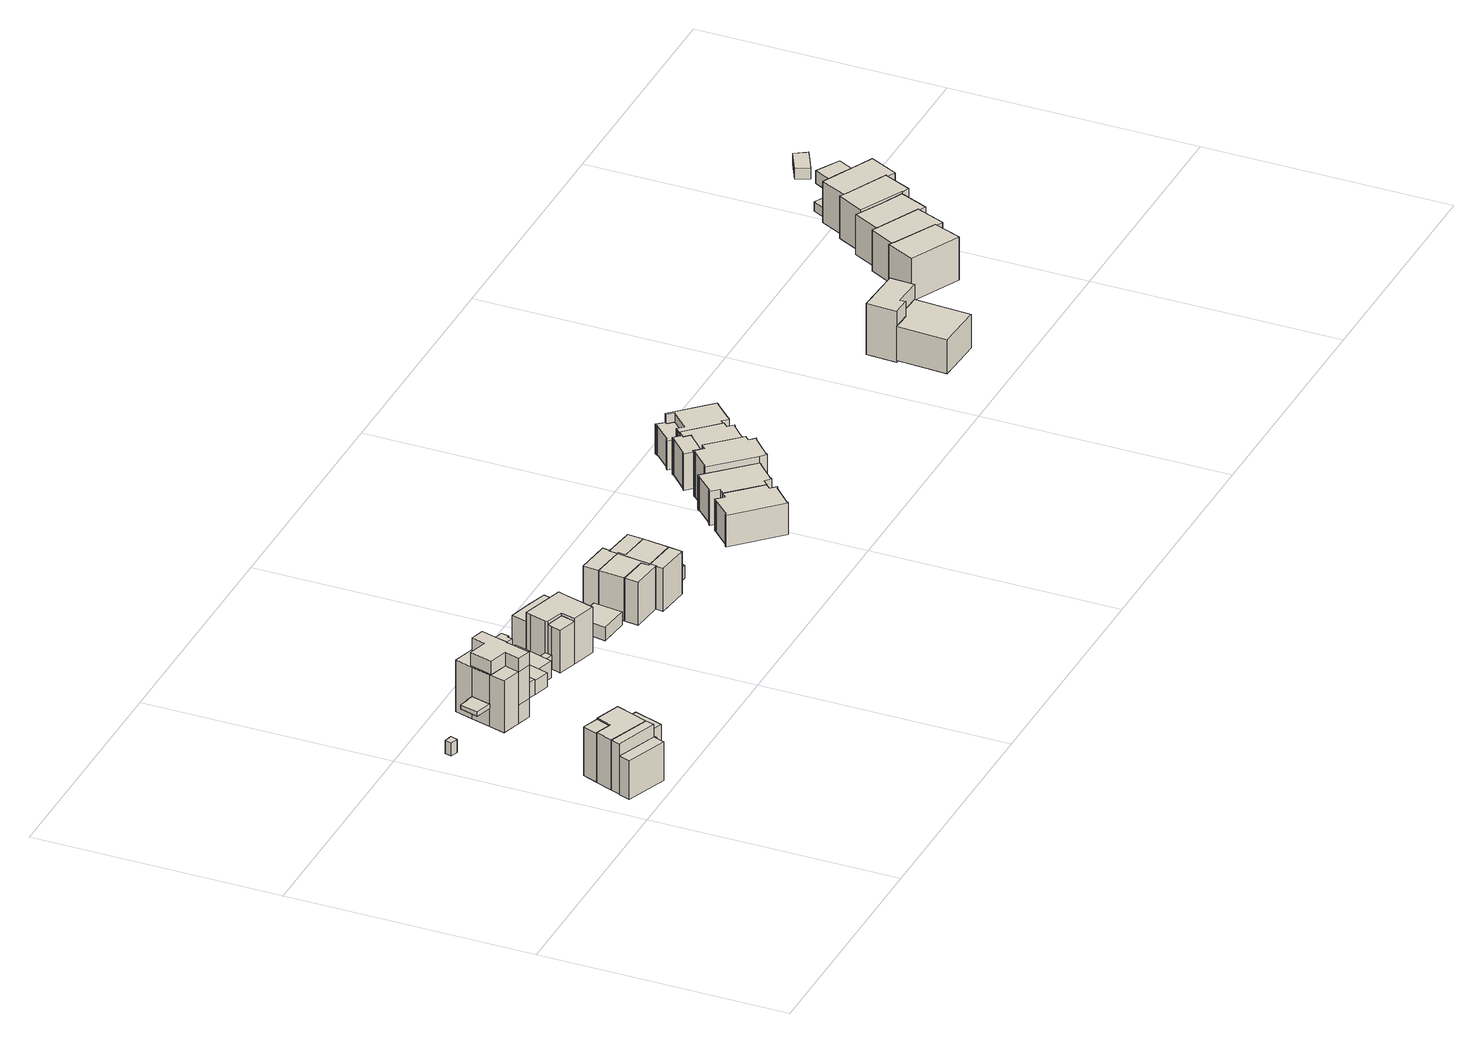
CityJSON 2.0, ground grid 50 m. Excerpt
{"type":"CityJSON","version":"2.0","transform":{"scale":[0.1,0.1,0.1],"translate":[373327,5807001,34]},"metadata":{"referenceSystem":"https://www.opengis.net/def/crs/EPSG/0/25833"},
"CityObjects":{
"building1":{"type":"Building","attributes":{"Gemeindeschluessel":"11000006","function":"31001_1010"},"address":[{"country":"Germany","locality":"Berlin","thoroughfareNumber":"17","thoroughfareName":"Via Tilia"}],"children":["building1-1","building1-2","building1-3","building1-4"]},
"building1-1":{"type":"BuildingPart","attributes":{"BezugspunktDach":"2200","measuredHeight":10.65,"storeysAboveGround":3},"parents":["building1"],"geometry":[{"type":"MultiSurface","lod":"1","boundaries":[[[0,1,2,3,4,5]],[[6,7,8,9,10,11]],[[6,11,5,4]],[[12,13,4,3]],[[7,6,14,15]],[[16,12,15,17,18,8,7,3,2]],[[9,8,2,1]],[[10,9,1,0]],[[15,14,13,12]],[[18,17,15,12,16]],[[10,0,5,11]]]}]},
"building1-2":{"type":"BuildingPart","attributes":{"BezugspunktDach":"2200","measuredHeight":10.72,"storeysAboveGround":3},"parents":["building1"],"geometry":[{"type":"MultiSurface","lod":"1","boundaries":[[[19,0,5,20]],[[11,10,21,22]],[[11,22,20,5]],[[10,11,10,23]],[[21,10,0,19]],[[22,24,25,19,20]],[[23,10,11,5,0]],[[21,26,25,24,22]]]}]},
"building1-3":{"type":"BuildingPart","attributes":{"BezugspunktDach":"2200","measuredHeight":8.2,"storeysAboveGround":3},"parents":["building1"],"geometry":[{"type":"Solid","lod":"1","boundaries":[[[[27,25,24,28]],[[29,30,31,32]],[[29,32,28,24]],[[30,29,24,22,21,25]],[[31,30,25,27]],[[32,31,27,28]],[[25,21,22,24]]]]}]},
"building1-4":{"type":"BuildingPart","attributes":{"BezugspunktDach":"2200","measuredHeight":10.37,"storeysAboveGround":3},"parents":["building1"],"geometry":[{"type":"Solid","lod":"1","boundaries":[[[[12,16,33,13]],[[34,17,15,14]],[[34,14,13,33]],[[17,34,33,16]],[[17,16,12,15]],[[14,15,12,13]]]]}]},
"building2":{"type":"Building","attributes":{"Gemeindeschluessel":"11000006","BezugspunktDach":"2200","function":"51009_1610","measuredHeight":2.81,"storeysAboveGround":0},"address":[{"country":"Germany","locality":"Berlin"}],"geometry":[{"type":"Solid","lod":"1","boundaries":[[[[35,36,37,38]],[[39,40,41,42]],[[39,42,38,37]],[[40,39,37,36]],[[41,40,36,35]],[[42,41,35,38]]]]}]},
"building3":{"type":"Building","attributes":{"Gemeindeschluessel":"11000006","BezugspunktDach":"2200","function":"31001_2463","measuredHeight":3.84,"storeysAboveGround":1},"address":[{"country":"Germany","locality":"Berlin","thoroughfareNumber":"17 (1)","thoroughfareName":"Via Tilia"}],"geometry":[{"type":"Solid","lod":"1","boundaries":[[[[43,44,45,46,47]],[[48,49,50,51,52]],[[48,52,47,46]],[[49,48,46,45]],[[50,49,45,44]],[[51,50,44,43]],[[52,51,43,47]]]]}]},
"building4":{"type":"Building","attributes":{"Gemeindeschluessel":"11000006","BezugspunktDach":"2200","function":"31001_2463","measuredHeight":3.76,"storeysAboveGround":1},"address":[{"country":"Germany","locality":"Berlin","thoroughfareNumber":"16 (1)","thoroughfareName":"Via Tilia"}],"geometry":[{"type":"Solid","lod":"1","boundaries":[[[[53,54,55,45,44]],[[49,56,57,58,50]],[[49,50,44,45]],[[56,49,45,55]],[[57,56,55,54]],[[58,57,54,53]],[[50,58,53,44]]]]}]},
"building5":{"type":"Building","attributes":{"Gemeindeschluessel":"11000006","function":"31001_1010"},"address":[{"country":"Germany","locality":"Berlin","thoroughfareNumber":"11","thoroughfareName":"Via Tilia"}],"children":["building5-1","building5-2","building5-3","building5-4"]},
"building5-1":{"type":"BuildingPart","attributes":{"BezugspunktDach":"2200","measuredHeight":9.98,"storeysAboveGround":3},"parents":["building5"],"geometry":[{"type":"MultiSurface","lod":"1","boundaries":[[[59,60,61,62,63,64,65,66,67,68,69]],[[70,71,72,73,74,75,76,77,78,79,80]],[[81,82,83,69,68]],[[84,81,70,68,67]],[[85,84,67,66]],[[86,85,72,66,65]],[[74,87,86,73,65,64]],[[75,74,88,89]],[[76,75,63,62]],[[90,91,76,62,61]],[[92,90,61,60]],[[79,93,92,60,59]],[[82,93,79,59,69]],[[70,80,83,82,81]],[[94,71,70,81,84]],[[95,72,71,96,84,85]],[[73,72,85,86]],[[73,86,87,74]],[[89,88,64,63]],[[77,76,91,90]],[[78,77,90,92]],[[78,92,93,79]],[[80,79,93,82]]]}]},
"building5-2":{"type":"BuildingPart","attributes":{"BezugspunktDach":"2200","measuredHeight":11.04,"storeysAboveGround":3},"parents":["building5"],"geometry":[{"type":"MultiSurface","lod":"1","boundaries":[[[90,97,91,90,92,93,82,81,84,85,86,87,98,99,100,101,102]],[[103,104,105,106,107,108,109,110,111,112,113,114,115,116,117,115,118]],[[103,118,102,101]],[[104,103,119,120,121,122,123,101,100]],[[105,104,100,99]],[[106,105,99,98]],[[107,106,98,87]],[[108,107,87,74,73]],[[109,108,86,73,72]],[[110,109,124,72,71,84]],[[111,110,125,71,70]],[[112,111,70,80]],[[113,112,80,79,126]],[[114,113,127,79,78]],[[115,114,78,77]],[[116,115,77,76,91]],[[117,116,91,97]],[[115,117,97,90]],[[118,115,90,102]],[[123,122,121,120,119]],[[73,74,87,86]],[[72,73,86,85]],[[85,84,71,72,124]],[[70,71,125,84,81]],[[80,70,81,82]],[[126,79,80,82,93]],[[128,78,79,127,93,92]],[[77,78,92,90]],[[90,91,76,77]]]}]},
"building5-3":{"type":"BuildingPart","attributes":{"BezugspunktDach":"2200","measuredHeight":9.79,"storeysAboveGround":3},"parents":["building5"],"geometry":[{"type":"MultiSurface","lod":"1","boundaries":[[[129,130,131,132,133,134,64,63]],[[88,135,136,137,138,139,140,89]],[[135,88,64,134]],[[136,135,134,133]],[[137,136,133,132]],[[138,137,132,131]],[[139,138,131,130]],[[140,139,130,129]],[[89,140,129,63]],[[89,141,63,64,88]]]}]},
"building5-4":{"type":"BuildingPart","attributes":{"BezugspunktDach":"2200","measuredHeight":0.839,"storeysAboveGround":3},"parents":["building5"],"geometry":[{"type":"Solid","lod":"1","boundaries":[[[[123,122,142,143,144,145]],[[146,147,148,121,120,149]],[[146,149,145,144]],[[147,146,144,143]],[[148,147,143,142]],[[121,148,142,122]],[[149,120,123,145]],[[120,121,122,123]]]]}]},
"building6":{"type":"Building","attributes":{"Gemeindeschluessel":"11000006","BezugspunktDach":"2200","function":"51009_1610","measuredHeight":3.27,"storeysAboveGround":0},"address":[{"country":"Germany","locality":"Berlin"}],"geometry":[{"type":"Solid","lod":"1","boundaries":[[[[150,151,152,153]],[[89,140,154,155]],[[89,155,153,152]],[[140,89,152,151]],[[154,140,151,150]],[[155,154,150,153]]]]}]},
"building7":{"type":"Building","attributes":{"Gemeindeschluessel":"11000006","BezugspunktDach":"2200","function":"31001_2463","measuredHeight":2.92,"storeysAboveGround":1},"address":[{"country":"Germany","locality":"Berlin","thoroughfareNumber":"11 (1)","thoroughfareName":"Via Tilia"}],"geometry":[{"type":"Solid","lod":"1","boundaries":[[[[156,157,158,159,160,161,162,163]],[[140,139,138,137,164,165,166,154]],[[140,154,163,162]],[[139,140,162,161]],[[138,139,161,160]],[[137,138,160,159]],[[164,137,159,158]],[[165,164,158,157]],[[166,165,157,156]],[[154,166,156,163]]]]}]},
"building8":{"type":"Building","attributes":{"Gemeindeschluessel":"11000006","BezugspunktDach":"2200","function":"31001_2463","measuredHeight":3.52,"storeysAboveGround":1},"address":[{"country":"Germany","locality":"Berlin","thoroughfareNumber":"12 (1)","thoroughfareName":"Via Tilia"}],"geometry":[{"type":"Solid","lod":"1","boundaries":[[[[167,168,169,170,171,172,173,174,158,157]],[[175,176,177,178,179,180,181,182,183,184]],[[175,184,157,158]],[[176,175,158,174]],[[177,176,174,173]],[[178,177,173,172]],[[179,178,172,171]],[[180,179,171,170]],[[181,180,170,169]],[[182,181,169,168]],[[183,182,168,167]],[[184,183,167,157]]]]}]},
"building9":{"type":"Building","attributes":{"Gemeindeschluessel":"11000006","BezugspunktDach":"2200","function":"51009_1610","measuredHeight":2.86,"storeysAboveGround":0},"address":[{"country":"Germany","locality":"Berlin"}],"geometry":[{"type":"Solid","lod":"1","boundaries":[[[[185,186,187,169,168]],[[188,189,190,191,192]],[[188,192,168,169]],[[189,188,169,187]],[[190,189,187,186]],[[191,190,186,185]],[[192,191,185,168]]]]}]},
"building10":{"type":"Building","attributes":{"Gemeindeschluessel":"11000006","function":"31001_1010"},"address":[{"country":"Germany","locality":"Berlin","thoroughfareNumber":"12","thoroughfareName":"Via Tilia"}],"children":["building10-1","building10-2","building10-3"]},
"building10-1":{"type":"BuildingPart","attributes":{"BezugspunktDach":"2200","measuredHeight":9.69,"storeysAboveGround":3},"parents":["building10"],"geometry":[{"type":"MultiSurface","lod":"1","boundaries":[[[193,194,195,196,197,198,199,200,201]],[[189,202,203,204,205,206,207,208,190]],[[189,190,201,200]],[[202,189,200,199]],[[203,202,199,198]],[[209,210,203,198,197]],[[205,204,197,196]],[[206,205,196,195]],[[207,206,195,194]],[[208,207,208,211,212,194,193]],[[213,214,211,208,190,208,193,201]],[[204,203,210,209]],[[212,211,208,207]],[[190,208,211,214,213]]]}]},
"building10-2":{"type":"BuildingPart","attributes":{"BezugspunktDach":"2200","measuredHeight":9.15,"storeysAboveGround":3},"parents":["building10"],"geometry":[{"type":"Solid","lod":"1","boundaries":[[[[212,211,214,215,216]],[[191,190,208,207,217]],[[191,217,216,215]],[[190,191,215,214]],[[217,207,212,216]],[[208,190,214,211]],[[207,208,211,212]]]]}]},
"building10-3":{"type":"BuildingPart","attributes":{"BezugspunktDach":"2200","measuredHeight":9.84,"storeysAboveGround":3},"parents":["building10"],"geometry":[{"type":"MultiSurface","lod":"1","boundaries":[[[209,218,219,220,210]],[[221,222,223,224,225]],[[221,225,210,220]],[[222,221,220,219]],[[223,222,219,218]],[[224,223,218,209]],[[225,224,204,203]],[[203,204,209,210]]]}]},
"building11":{"type":"Building","attributes":{"Gemeindeschluessel":"11000006","BezugspunktDach":"2200","function":"31001_2463","measuredHeight":2.84,"storeysAboveGround":1},"address":[{"country":"Germany","locality":"Berlin","thoroughfareNumber":"13 (1)","thoroughfareName":"Via Tilia"}],"geometry":[{"type":"Solid","lod":"1","boundaries":[[[[226,227,228,229]],[[230,231,232,233]],[[230,233,229,228]],[[231,230,228,227]],[[232,231,227,226]],[[233,232,226,229]]]]}]},
"building12":{"type":"Building","attributes":{"Gemeindeschluessel":"11000006","function":"31001_1010"},"address":[{"country":"Germany","locality":"Berlin","thoroughfareNumber":"13","thoroughfareName":"Via Tilia"}],"children":["building12-1","building12-2","building12-3"]},
"building12-1":{"type":"BuildingPart","attributes":{"BezugspunktDach":"2200","measuredHeight":9.03,"storeysAboveGround":3},"parents":["building12"],"geometry":[{"type":"Solid","lod":"1","boundaries":[[[[234,235,236,237,238,239]],[[240,241,242,243,244,245]],[[240,245,239,238]],[[242,241,237,236]],[[241,240,238,237]],[[243,242,236,235]],[[243,235,234,244]],[[245,244,234,239]]]]}]},
"building12-2":{"type":"BuildingPart","attributes":{"BezugspunktDach":"2200","measuredHeight":9.08,"storeysAboveGround":3},"parents":["building12"],"geometry":[{"type":"Solid","lod":"1","boundaries":[[[[246,247,236,235,234,239,248]],[[245,244,243,242,249,250,251]],[[245,251,248,239]],[[244,234,244,243]],[[249,242,236,247]],[[250,249,247,246]],[[251,250,246,248]],[[244,245,239,234]],[[243,244,234,235]],[[242,243,235,236]]]]}]},
"building12-3":{"type":"BuildingPart","attributes":{"BezugspunktDach":"2200","measuredHeight":10.51,"storeysAboveGround":3},"parents":["building12"],"geometry":[{"type":"MultiSurface","lod":"1","boundaries":[[[237,252,253,254,255,238]],[[256,257,258,259,260,261]],[[256,261,238,255]],[[257,256,255,254]],[[258,257,254,253]],[[259,258,253,252]],[[260,259,252,237]],[[261,260,237,241,240]],[[240,241,237,238]]]}]},
"building13":{"type":"Building","attributes":{"Gemeindeschluessel":"11000006","function":"31001_1010"},"address":[{"country":"Germany","locality":"Berlin","thoroughfareNumber":"14","thoroughfareName":"Via Tilia"}],"children":["building13-1","building13-2","building13-3"]},
"building13-1":{"type":"BuildingPart","attributes":{"BezugspunktDach":"2200","measuredHeight":9.03,"storeysAboveGround":3},"parents":["building13"],"geometry":[{"type":"Solid","lod":"1","boundaries":[[[[262,263,264,265,237,236]],[[241,266,267,268,269,242]],[[241,242,236,237]],[[269,268,263,262]],[[266,241,237,265]],[[266,265,264,267]],[[267,264,263,268]],[[269,262,236,242]]]]}]},
"building13-2":{"type":"BuildingPart","attributes":{"BezugspunktDach":"2200","measuredHeight":9.39,"storeysAboveGround":3},"parents":["building13"],"geometry":[{"type":"MultiSurface","lod":"1","boundaries":[[[265,264,263,270,253,252,237]],[[271,272,273,274,275,276,277]],[[271,277,237,252]],[[272,271,252,253]],[[273,272,253,270]],[[274,273,270,263]],[[275,274,263,268,267]],[[276,275,267,266]],[[277,276,265,266,241]],[[267,268,263,264]],[[266,267,264,265]],[[241,266,265,237]]]}]},
"building13-3":{"type":"BuildingPart","attributes":{"BezugspunktDach":"2200","measuredHeight":9.08,"storeysAboveGround":3},"parents":["building13"],"geometry":[{"type":"Solid","lod":"1","boundaries":[[[[278,262,236,247,246,279]],[[250,249,242,269,280,281]],[[250,281,279,246]],[[249,250,246,247]],[[242,249,247,236]],[[242,236,242,269]],[[280,269,262,278]],[[281,280,278,279]],[[262,269,242,236]]]]}]},
"building14":{"type":"Building","attributes":{"Gemeindeschluessel":"11000006","BezugspunktDach":"2200","function":"31001_2463","measuredHeight":2.78,"storeysAboveGround":1},"address":[{"country":"Germany","locality":"Berlin","thoroughfareNumber":"14 (1)","thoroughfareName":"Via Tilia"}],"geometry":[{"type":"Solid","lod":"1","boundaries":[[[[282,283,284,285]],[[286,287,288,289]],[[286,289,285,284]],[[287,286,284,283]],[[288,287,283,282]],[[289,288,282,285]]]]}]},
"building15":{"type":"Building","attributes":{"Gemeindeschluessel":"11000006","BezugspunktDach":"2200","function":"31001_1010","measuredHeight":6.68,"storeysAboveGround":2},"address":[{"country":"Germany","locality":"Berlin","thoroughfareNumber":"40","thoroughfareName":"Neue Kreisstraße"}],"geometry":[{"type":"Solid","lod":"1","boundaries":[[[[290,291,292,293,294,295,296,297,298,299,300,301,302,303,304,305]],[[306,307,308,309,310,311,312,313,314,315,316,317,318,319,320,321]],[[306,321,305,304]],[[307,306,304,303]],[[308,307,303,302]],[[309,308,302,301]],[[310,309,301,300]],[[311,310,300,299]],[[312,311,299,298]],[[313,312,298,297]],[[314,313,297,296]],[[315,314,296,295]],[[316,315,295,294]],[[317,316,294,293]],[[318,317,293,292]],[[319,318,292,291]],[[320,319,291,290]],[[321,320,290,305]]]]}]},
"building16":{"type":"Building","attributes":{"Gemeindeschluessel":"11000006","BezugspunktDach":"2200","function":"31001_1010","measuredHeight":7.19,"storeysAboveGround":2},"address":[{"country":"Germany","locality":"Berlin","thoroughfareNumber":"42","thoroughfareName":"Neue Kreisstraße"}],"geometry":[{"type":"Solid","lod":"1","boundaries":[[[[322,323,324,325,326,327,328,329,330,331,332,333,334,335,336,337,338]],[[339,340,341,342,343,344,345,346,347,348,349,350,351,352,353,354,355]],[[339,355,338,337]],[[340,339,337,336]],[[341,340,336,335]],[[342,341,335,334]],[[343,342,334,333]],[[344,343,333,332]],[[345,344,332,331]],[[346,345,331,330]],[[347,346,330,329]],[[348,347,329,328]],[[349,348,328,327]],[[350,349,327,326]],[[351,350,326,325]],[[352,351,325,324]],[[353,352,324,323]],[[354,353,323,322]],[[355,354,322,338]]]]}]},
"building17":{"type":"Building","attributes":{"Gemeindeschluessel":"11000006","BezugspunktDach":"2200","function":"31001_1010","measuredHeight":9.62,"storeysAboveGround":2},"address":[{"country":"Germany","locality":"Berlin","thoroughfareNumber":"44","thoroughfareName":"Neue Kreisstraße"}],"geometry":[{"type":"Solid","lod":"1","boundaries":[[[[356,357,358,359,360,361,362,363,364,365,366,367,368,369,370,371,372]],[[373,374,375,376,377,378,379,380,381,382,383,384,385,386,387,388,389]],[[373,389,372,371]],[[374,373,371,370]],[[375,374,370,369]],[[376,375,369,368]],[[377,376,368,367]],[[378,377,367,366]],[[379,378,366,365]],[[380,379,365,364]],[[381,380,364,363]],[[382,381,363,362]],[[383,382,362,361]],[[384,383,361,360]],[[385,384,360,359]],[[386,385,359,358]],[[387,386,358,357]],[[388,387,357,356]],[[389,388,356,372]]]]}]},
"building18":{"type":"Building","attributes":{"Gemeindeschluessel":"11000006","function":"31001_1010"},"address":[{"country":"Germany","locality":"Berlin","thoroughfareNumber":"46","thoroughfareName":"Neue Kreisstraße"}],"children":["building18-1","building18-2"]},
"building18-1":{"type":"BuildingPart","attributes":{"BezugspunktDach":"2200","measuredHeight":6.92,"storeysAboveGround":2},"parents":["building18"],"geometry":[{"type":"Solid","lod":"1","boundaries":[[[[390,391,392,393,394,395,396,397,398,399,400,401,402,403,404,405,406,407]],[[408,409,410,411,412,413,414,415,416,417,418,419,420,421,422,423,424,425]],[[413,412,402,401]],[[414,413,401,400]],[[415,414,400,399]],[[416,415,399,398]],[[417,416,398,397]],[[418,417,397,396]],[[419,418,396,395]],[[420,419,395,394]],[[421,420,394,393]],[[422,421,393,392]],[[423,422,392,391]],[[424,423,391,390]],[[425,424,390,407]],[[408,425,407,406]],[[409,408,406,405]],[[409,405,404,410]],[[411,410,404,403]],[[412,411,403,402]]]]}]},
"building18-2":{"type":"BuildingPart","attributes":{"BezugspunktDach":"2200","measuredHeight":7.72,"storeysAboveGround":2},"parents":["building18"],"geometry":[{"type":"MultiSurface","lod":"1","boundaries":[[[407,406,405,404,403,402,426,427,428,429,430,431]],[[432,433,434,435,436,437,438,439,440,441,442,443]],[[432,443,431,430]],[[433,432,430,429]],[[434,433,429,428]],[[435,434,428,427]],[[436,435,427,426]],[[437,436,426,402]],[[438,437,402,412,411]],[[439,438,411,410,404]],[[440,439,404,410,409]],[[441,440,409,408,406]],[[442,441,406,408,425,444]],[[443,442,407,431]],[[411,412,402,403]],[[403,404,410,411]],[[409,410,404,405]],[[405,406,408,409]],[[444,425,408,406,407]]]}]},
"building19":{"type":"Building","attributes":{"Gemeindeschluessel":"11000006","function":"31001_1010"},"address":[{"country":"Germany","locality":"Berlin","thoroughfareNumber":"48","thoroughfareName":"Neue Kreisstraße"}],"children":["building19-1","building19-2"]},
"building19-1":{"type":"BuildingPart","attributes":{"BezugspunktDach":"2200","measuredHeight":7.97,"storeysAboveGround":2},"parents":["building19"],"geometry":[{"type":"MultiSurface","lod":"1","boundaries":[[[445,446,447,448,449,450,451,452,453,454,455,456,457,458,459,460]],[[461,462,463,464,465,466,467,468,469,470,471,472,473,474,475,476]],[[461,476,460,459]],[[462,461,459,458]],[[477,478,458,457]],[[479,477,463,457,456]],[[480,479,456,455]],[[466,481,480,455,454]],[[467,482,481,466,454,453]],[[468,467,453,452]],[[469,468,452,451]],[[470,469,451,450]],[[471,470,450,449]],[[472,471,449,448]],[[473,472,448,447]],[[474,473,447,446]],[[475,474,446,445]],[[476,475,445,460]],[[463,462,478,477]],[[464,463,477,479]],[[465,464,479,480]],[[465,480,481,466]],[[466,481,482,467]]]}]},
"building19-2":{"type":"BuildingPart","attributes":{"BezugspunktDach":"2200","measuredHeight":6.22,"storeysAboveGround":2},"parents":["building19"],"geometry":[{"type":"MultiSurface","lod":"1","boundaries":[[[478,477,479,480,481,482,483,484,485,486,487,488]],[[489,490,491,492,493,494,495,496,497,498,499,500]],[[489,500,488,487]],[[490,489,487,486]],[[491,490,486,485]],[[492,491,485,484]],[[493,492,484,483]],[[494,493,483,482]],[[495,494,482,467,466,481]],[[496,495,466,465,501]],[[497,496,480,465,464]],[[498,497,464,463,502]],[[499,498,463,462]],[[500,499,478,488]],[[481,466,467,482]],[[501,465,466,481,480]],[[464,465,480,479]],[[502,463,464,479,477]],[[462,463,477,478]]]}]},
"building20":{"type":"Building","attributes":{"Gemeindeschluessel":"11000006","function":"31001_1010"},"address":[{"country":"Germany","locality":"Berlin","thoroughfareNumber":"35","thoroughfareName":"Neue Kreisstraße"}],"children":["building20-1","building20-2"]},
"building20-1":{"type":"BuildingPart","attributes":{"BezugspunktDach":"2200","measuredHeight":7.18,"storeysAboveGround":2},"parents":["building20"],"geometry":[{"type":"Solid","lod":"1","boundaries":[[[[503,504,505,506,507,508]],[[509,510,511,512,513,514]],[[509,514,508,507]],[[513,512,504,503]],[[514,513,503,508]],[[509,507,506,510]],[[510,506,505,511]],[[512,511,505,504]]]]}]},
"building20-2":{"type":"BuildingPart","attributes":{"BezugspunktDach":"2200","measuredHeight":10.84,"storeysAboveGround":2},"parents":["building20"],"geometry":[{"type":"MultiSurface","lod":"1","boundaries":[[[515,516,517,518,519,520,521,522]],[[523,524,525,526,527,528,529,530]],[[523,530,522,521]],[[524,523,521,520]],[[525,524,520,519]],[[526,525,519,518]],[[527,526,518,517]],[[505,504,517,516]],[[528,527,531,512,511]],[[506,505,511,510,529,528,516,515]],[[530,529,515,522],[510,509,507,506]],[[511,512,531,504,505]],[[510,511,505,506]]]}]},
"building21":{"type":"Building","attributes":{"Gemeindeschluessel":"11000006","BezugspunktDach":"2200","function":"31001_1010","measuredHeight":11.16,"storeysAboveGround":2},"address":[{"country":"Germany","locality":"Berlin","thoroughfareNumber":"37","thoroughfareName":"Neue Kreisstraße"}],"geometry":[{"type":"Solid","lod":"1","boundaries":[[[[532,533,534,535,536,537]],[[538,539,540,541,542,543]],[[538,543,537,536]],[[539,538,536,535]],[[540,539,535,534]],[[541,540,534,533]],[[542,541,533,532]],[[543,542,532,537]]]]}]},
"building22":{"type":"Building","attributes":{"Gemeindeschluessel":"11000006","BezugspunktDach":"2200","function":"31001_1010","measuredHeight":10.56,"storeysAboveGround":2},"address":[{"country":"Germany","locality":"Berlin","thoroughfareNumber":"39","thoroughfareName":"Neue Kreisstraße"}],"geometry":[{"type":"Solid","lod":"1","boundaries":[[[[544,545,546,547,548,549,550,551,552]],[[553,554,555,556,557,558,559,560,561]],[[553,561,552,551]],[[554,553,551,550]],[[555,554,550,549]],[[556,555,549,548]],[[557,556,548,547]],[[558,557,547,546]],[[559,558,546,545]],[[560,559,545,544]],[[561,560,544,552]]]]}]},
"building23":{"type":"Building","attributes":{"Gemeindeschluessel":"11000006","BezugspunktDach":"2200","function":"31001_1010","measuredHeight":10,"storeysAboveGround":2},"address":[{"country":"Germany","locality":"Berlin","thoroughfareNumber":"41","thoroughfareName":"Neue Kreisstraße"}],"geometry":[{"type":"Solid","lod":"1","boundaries":[[[[562,563,564,565,566,567,568,569,570,571,572,573,574]],[[575,576,577,578,579,580,581,582,583,584,585,586,587]],[[575,587,574,573]],[[576,575,573,572]],[[577,576,572,571]],[[578,577,571,570]],[[579,578,570,569]],[[580,579,569,568]],[[581,580,568,567]],[[582,581,567,566]],[[583,582,566,565]],[[584,583,565,564]],[[585,584,564,563]],[[586,585,563,562]],[[587,586,562,574]]]]}]},
"building24":{"type":"Building","attributes":{"Gemeindeschluessel":"11000006","BezugspunktDach":"2200","function":"31001_1010","measuredHeight":10.84,"storeysAboveGround":2},"address":[{"country":"Germany","locality":"Berlin","thoroughfareNumber":"43","thoroughfareName":"Neue Kreisstraße"}],"geometry":[{"type":"Solid","lod":"1","boundaries":[[[[588,589,590,591,592,593,594,595,596]],[[597,598,599,600,601,602,581,580,577]],[[597,577,596,595]],[[598,597,595,594]],[[599,598,594,593]],[[600,599,593,592]],[[601,600,592,591]],[[602,601,591,590]],[[581,602,590,589]],[[580,581,589,588]],[[577,580,588,596]]]]}]},
"building25":{"type":"Building","attributes":{"Gemeindeschluessel":"11000006","BezugspunktDach":"2200","function":"31001_1010","measuredHeight":10.68,"storeysAboveGround":2},"address":[{"country":"Germany","locality":"Berlin","thoroughfareNumber":"45","thoroughfareName":"Neue Kreisstraße"}],"geometry":[{"type":"Solid","lod":"1","boundaries":[[[[603,604,605,606,607,608,609,610,611]],[[612,613,614,615,616,617,618,619,620]],[[612,620,611,610]],[[613,612,610,609]],[[614,613,609,608]],[[615,614,608,607]],[[616,615,607,606]],[[617,616,606,605]],[[618,617,605,604]],[[619,618,604,603]],[[620,619,603,611]]]]}]},
"building26":{"type":"Building","attributes":{"Gemeindeschluessel":"11000006","BezugspunktDach":"2200","function":"31001_2463","measuredHeight":1.93,"storeysAboveGround":1},"address":[{"country":"Germany","locality":"Berlin","thoroughfareNumber":"37 (1)","thoroughfareName":"Neue Kreisstraße"}],"geometry":[{"type":"Solid","lod":"1","boundaries":[[[[621,622,623,624]],[[625,626,627,628]],[[625,628,624,623]],[[626,625,623,622]],[[627,626,622,621]],[[628,627,621,624]]]]}]},
"building27":{"type":"Building","attributes":{"Gemeindeschluessel":"11000006","BezugspunktDach":"2200","function":"31001_2463","measuredHeight":2.7,"storeysAboveGround":1},"address":[{"country":"Germany","locality":"Berlin","thoroughfareNumber":"37 (2)","thoroughfareName":"Neue Kreisstraße"}],"geometry":[{"type":"Solid","lod":"1","boundaries":[[[[629,630,631,632]],[[633,634,635,636]],[[633,636,632,631]],[[634,633,631,630]],[[635,634,630,629]],[[636,635,629,632]]]]}]},
"building28":{"type":"Building","attributes":{"Gemeindeschluessel":"11000006","BezugspunktDach":"2200","function":"31001_2463","measuredHeight":2.34,"storeysAboveGround":1},"address":[{"country":"Germany","locality":"Berlin","thoroughfareNumber":"37 (3)","thoroughfareName":"Neue Kreisstraße"}],"geometry":[{"type":"Solid","lod":"1","boundaries":[[[[637,638,639,640]],[[641,642,643,644]],[[641,644,640,639]],[[642,641,639,638]],[[643,642,638,637]],[[644,643,637,640]]]]}]}
},
"vertices":[
[105,48,141],[129,114,141],[78,132,141],[66,101,141],[33,113,141],[20,79,141],[33,113,34],[66,101,34],[78,132,34],[129,114,34],[105,48,34],[20,79,34],[66,101,139],[33,113,139],[33,113,35],[66,101,35],[78,132,139],[78,132,35],[78,132,44],
[99,30,141],[14,61,141],[99,30,34],[14,61,34],[105,48,59],[14,61,115],[99,30,115],[99,30,92],
[90,6,115],[5,37,115],[14,61,33],[99,30,33],[90,6,33],[5,37,33],
[44,144,139],[44,144,35],
[22,384,65],[26,398,65],[10,402,65],[7,389,65],[10,402,37],[26,398,37],[22,384,37],[7,389,37],
[158,50,74],[166,73,74],[179,109,74],[143,122,74],[122,63,74],[143,122,36],[179,109,36],[166,73,36],[158,50,36],[122,63,36],
[202,60,74],[223,119,74],[187,132,74],[187,132,36],[223,119,36],[202,60,36],
[219,375,139],[210,344,139],[238,336,139],[252,387,139],[253,386,139],[260,412,139],[269,442,139],[241,450,139],[233,422,139],[195,433,139],[181,386,139],[195,433,40],[233,422,40],[241,450,40],[269,442,40],[260,412,40],[253,386,40],[252,387,40],[238,336,40],[210,344,40],[219,375,40],[181,386,40],[195,433,111],[181,386,111],[181,386,74],[233,422,111],[241,450,111],[269,442,111],[260,412,111],[260,412,41],[253,386,41],[238,336,111],[252,387,111],[210,344,111],[219,375,111],[233,422,84],[241,450,108],[233,422,69],
[253,386,111],[270,445,111],[201,465,111],[190,427,111],[179,388,111],[170,356,111],[179,388,1],[190,427,1],[201,465,1],[270,445,1],[260,412,1],[269,442,1],[241,450,1],[233,422,1],[195,433,1],[181,386,1],[219,375,1],[210,344,1],[238,336,1],[252,387,1],[253,386,1],[170,356,1],[179,388,42],[179,388,40],[190,427,40],[190,427,49],[179,388,49],[241,450,75],[233,422,59],[219,375,106],[219,375,73],[210,344,100],
[267,382,139],[270,393,139],[271,392,139],[273,392,139],[277,407,139],[276,408,139],[276,408,41],[277,407,41],[273,392,41],[271,392,41],[270,393,41],[267,382,41],[253,386,78],
[175,432,49],[175,430,49],[156,435,49],[145,398,49],[156,435,40],[175,430,40],[175,432,40],[145,398,40],
[252,331,74],[267,382,74],[253,386,74],[238,336,74],[252,331,41],[238,336,41],
[286,321,71],[292,341,71],[304,382,71],[273,392,71],[271,392,71],[270,393,71],[267,382,71],[252,331,71],[304,382,41],[292,341,41],[286,321,41],
[326,331,71],[329,341,71],[334,356,71],[343,386,71],[350,412,71],[316,422,71],[311,405,71],[308,396,71],[304,382,35],[308,396,35],[311,405,35],[316,422,35],[350,412,35],[343,386,35],[334,356,35],[329,341,35],[326,331,35],[292,341,35],
[343,337,71],[346,347,71],[347,352,71],[334,356,42],[347,352,42],[346,347,42],[343,337,42],[329,341,42],
[384,336,139],[376,306,139],[424,292,139],[444,360,139],[447,369,139],[360,395,139],[357,385,139],[347,352,139],[346,347,139],[357,385,42],[360,395,42],[447,369,42],[444,360,42],[424,292,42],[376,306,42],[384,336,42],[447,369,119],[360,395,119],[384,336,133],[376,306,133],[346,347,72],[346,347,133],
[343,337,133],[337,318,133],[337,318,42],
[456,402,119],[413,415,119],[369,427,119],[369,427,37],[413,415,37],[456,402,37],[447,369,37],[360,395,37],
[535,282,68],[542,341,68],[484,348,68],[473,289,68],[484,348,40],[542,341,40],[535,282,40],[473,289,40],
[609,277,131],[608,262,131],[612,261,131],[621,329,131],[555,337,131],[549,284,131],[555,337,40],[621,329,40],[612,261,40],[608,262,40],[609,277,40],[549,284,40],
[608,248,131],[611,247,131],[545,255,131],[611,247,40],[608,248,40],[545,255,40],
[623,347,131],[625,346,131],[627,361,131],[558,369,131],[558,369,25],[627,361,25],[625,346,25],[623,347,25],[621,329,25],[555,337,25],
[678,253,131],[685,306,131],[623,314,131],[625,329,131],[625,329,40],[623,314,40],[685,306,40],[678,253,40],
[688,338,131],[623,347,37],[625,346,37],[688,338,37],[685,306,37],[623,314,37],[625,329,37],[621,329,37],
[674,225,131],[607,233,131],[674,225,40],[607,233,40],
[727,243,66],[753,300,66],[697,307,66],[690,248,66],[697,307,39],[753,300,39],[727,243,39],[690,248,39],
[946,134,101],[949,137,101],[948,138,101],[984,173,101],[985,172,101],[989,175,101],[978,186,101],[987,195,101],[928,256,101],[919,247,101],[905,261,101],[902,258,101],[902,257,101],[866,222,101],[865,223,101],[862,220,101],[865,223,34],[866,222,34],[902,257,34],[902,258,34],[905,261,34],[919,247,34],[928,256,34],[987,195,34],[978,186,34],[989,175,34],[985,172,34],[984,173,34],[948,138,34],[949,137,34],[946,134,34],[862,220,34],
[937,264,102],[928,256,102],[987,195,102],[996,204,102],[1007,193,102],[1010,196,102],[1009,197,102],[1045,232,102],[1046,231,102],[1049,235,102],[976,311,102],[966,321,102],[962,318,102],[963,317,102],[928,281,102],[926,282,102],[923,279,102],[926,282,30],[928,281,30],[963,317,30],[962,318,30],[966,321,30],[976,311,30],[1049,235,30],[1046,231,30],[1045,232,30],[1009,197,30],[1010,196,30],[1007,193,30],[996,204,30],[987,195,30],[928,256,30],[937,264,30],[923,279,30],
[1049,235,116],[1060,225,116],[1063,228,116],[1062,229,116],[1098,263,116],[1099,263,116],[1103,266,116],[1092,277,116],[1101,286,116],[1043,346,116],[1034,337,116],[1019,352,116],[1015,349,116],[1016,348,116],[980,313,116],[979,314,116],[976,311,116],[979,314,20],[980,313,20],[1016,348,20],[1015,349,20],[1019,352,20],[1034,337,20],[1043,346,20],[1101,286,20],[1092,277,20],[1103,266,20],[1099,263,20],[1098,263,20],[1062,229,20],[1063,228,20],[1060,225,20],[1049,235,20],[976,311,20],
[1043,346,105],[1101,286,105],[1102,285,105],[1105,289,105],[1104,290,105],[1140,324,105],[1141,324,105],[1145,327,105],[1134,338,105],[1143,347,105],[1084,408,105],[1075,399,105],[1074,399,105],[1071,396,105],[1082,385,105],[1046,350,105],[1035,361,105],[1031,358,105],[1035,361,35],[1046,350,35],[1082,385,35],[1071,396,35],[1074,399,35],[1075,399,35],[1084,408,35],[1143,347,35],[1134,338,35],[1145,327,35],[1141,324,35],[1140,324,35],[1104,290,35],[1105,289,35],[1102,285,35],[1101,286,35],[1043,346,35],[1031,358,35],
[1061,413,105],[1058,410,105],[1059,409,105],[1022,374,105],[1021,375,105],[1018,372,105],[1021,375,27],[1022,374,27],[1059,409,27],[1058,410,27],[1061,413,27],[1074,399,27],[1071,396,27],[1082,385,27],[1046,350,27],[1035,361,27],[1031,358,27],[1018,372,27],[1031,358,48],
[1143,347,102],[1152,356,102],[1163,345,102],[1166,348,102],[1166,349,102],[1201,384,102],[1202,383,102],[1205,387,102],[1135,459,102],[1132,456,102],[1143,444,102],[1107,409,102],[1096,421,102],[1092,417,102],[1093,416,102],[1084,408,102],[1093,416,22],[1092,417,22],[1096,421,22],[1107,409,22],[1143,444,22],[1132,456,22],[1135,459,22],[1205,387,22],[1202,383,22],[1201,384,22],[1166,349,22],[1166,348,22],[1163,345,22],[1152,356,22],[1143,347,22],[1084,408,22],[1096,421,83],[1092,417,83],[1107,409,83],[1143,444,83],[1132,456,83],[1135,459,83],
[1122,473,83],[1118,469,83],[1119,468,83],[1084,433,83],[1082,434,83],[1079,431,83],[1082,434,21],[1084,433,21],[1119,468,21],[1118,469,21],[1122,473,21],[1135,459,21],[1132,456,21],[1143,444,21],[1107,409,21],[1096,421,21],[1092,417,21],[1079,431,21],[1143,444,65],[1096,421,47],
[1662,86,104],[1668,200,104],[1608,203,104],[1608,191,104],[1570,193,104],[1565,91,104],[1570,193,32],[1608,191,32],[1608,203,32],[1668,200,32],[1662,86,32],[1565,91,32],
[1608,191,136],[1608,203,136],[1668,200,136],[1670,249,136],[1667,250,136],[1576,254,136],[1573,254,136],[1570,193,136],[1573,254,28],[1576,254,28],[1667,250,28],[1670,249,28],[1668,200,28],[1608,203,28],[1608,191,28],[1570,193,28],[1668,200,72],
[1882,206,113],[1904,262,113],[1817,306,113],[1817,307,113],[1807,312,113],[1781,255,113],[1807,312,21],[1817,307,21],[1817,306,21],[1904,262,21],[1882,206,21],[1781,255,21],
[1904,262,110],[1920,255,110],[1943,312,110],[1944,313,110],[1855,356,110],[1856,356,110],[1846,361,110],[1817,307,110],[1817,306,110],[1817,307,22],[1846,361,22],[1856,356,22],[1855,356,22],[1944,313,22],[1943,312,22],[1920,255,22],[1904,262,22],[1817,306,22],
[1900,334,108],[1914,327,108],[1944,313,108],[1943,312,108],[1958,305,108],[1982,361,108],[1983,362,108],[1940,382,108],[1926,389,108],[1895,405,108],[1884,411,108],[1856,356,108],[1855,356,108],[1856,356,23],[1884,411,23],[1895,405,23],[1926,389,23],[1940,382,23],[1983,362,23],[1982,361,23],[1958,305,23],[1943,312,23],[1944,313,23],[1914,327,23],[1900,334,23],[1855,356,23],
[1983,362,113],[1982,361,113],[1996,355,113],[2021,410,113],[2022,411,113],[1934,453,113],[1934,454,113],[1923,459,113],[1895,405,113],[1923,459,23],[1934,454,23],[1934,453,23],[2022,411,23],[2021,410,23],[1996,355,23],
[2022,411,110],[2021,410,110],[2040,401,110],[2068,458,110],[2043,470,110],[1986,497,110],[1961,509,110],[1934,454,110],[1934,453,110],[1934,454,22],[1961,509,22],[1986,497,22],[2043,470,22],[2068,458,22],[2040,401,22],[2021,410,22],[2022,411,22],[1934,453,22],
[2043,470,28],[2067,521,28],[2011,548,28],[1986,497,28],[2011,548,8],[2067,521,8],[2043,470,8],[1986,497,8],
[2131,511,29],[2156,561,29],[2108,587,29],[2082,536,29],[2108,587,2],[2156,561,2],[2131,511,2],[2082,536,2],
[2108,597,32],[2156,622,32],[2141,647,32],[2096,623,32],[2141,647,9],[2156,622,9],[2108,597,9],[2096,623,9]
]}
